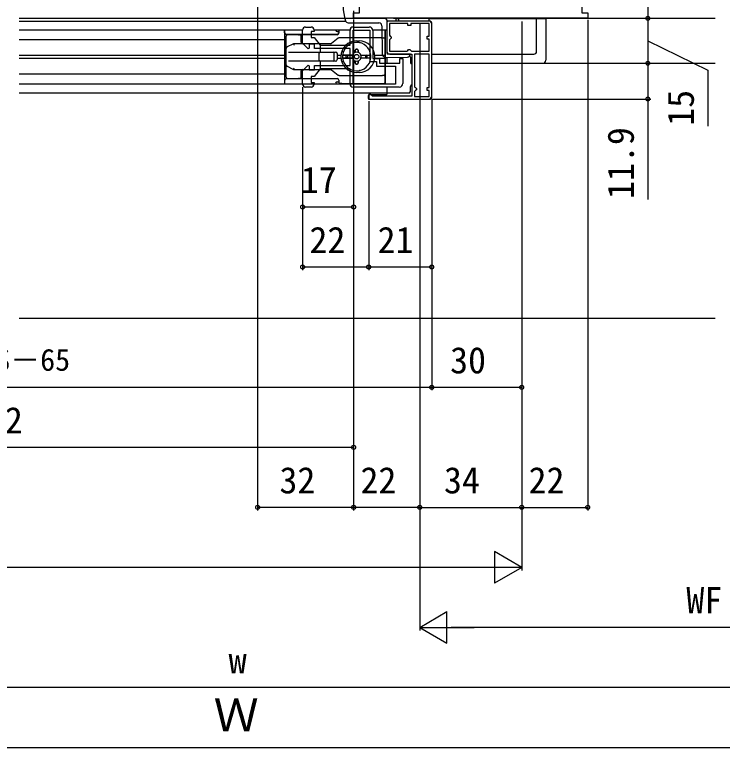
# Model space of a CAD drawing. Units: millimetres, scale not verified. Extents: x -525 to 525, y -783 to 778.
# Drawn here: x -77.6 to 158.2, y 9.3 to 253.5 of the extents above; entities that cross this region are included whole.
import ezdxf
from ezdxf.enums import TextEntityAlignment as Align

# ---------------------------------------------------------------- set-up
doc = ezdxf.new("R2010")
doc.units = ezdxf.units.MM
doc.header["$LTSCALE"] = 4
for name, color, linetype in [('0-2_YKK_11', 7, 'Continuous'), ('0-3_YKK_11E', 7, 'Continuous'), ('0-4_YKK_12', 2, 'Continuous'), ('0-5_YKK_13', 4, 'Continuous'), ('0-7_YKK_D', 6, 'Continuous'), ('0-9_YSS_K', 3, 'Continuous')]:
    doc.layers.add(name, color=color, linetype=linetype)
doc.styles.add('ＭＳ ゴシック', font='')
doc.styles.get('ＭＳ ゴシック').set_extended_font_data('MS Gothic')

msp = doc.modelspace()

# ---------------------------------------------------------------- linework, layer by layer
at = {"layer": '0-2_YKK_11'}
msp.add_line((61.34, 226.4), (61.34, 250.4), dxfattribs=at)
for points in [[(108.04, 262.3), (111.34, 262.3), (111.34, 254.1), (113.34, 254.1), (113.34, 252.3), (74.34, 252.3), (35.34, 252.3), (35.34, 254.1), (37.34, 254.1), (37.34, 262.3), (40.64, 262.3)], [(60.34, 251.4), (46.34, 251.4), (46.34, 241.4)], [(47.34, 240.4), (54.74, 240.4), (54.74, 226.4), (41.54, 226.4), (41.34, 226.6), (41.04, 226.9), (40.34, 226.9), (40.34, 225.4), (60.34, 225.4)]]:
    msp.add_lwpolyline(points, dxfattribs=at)
for points in [[(54.64, 241.3), (60.54, 241.3), (60.54, 245.4), (59.84, 245.4), (59.84, 246.4), (60.54, 246.4), (60.54, 250.6), (54.34, 250.6), (54.34, 249.9), (53.34, 249.9), (53.34, 250.6), (47.24, 250.6), (47.24, 246.7), (47.54, 246.4), (47.84, 246.1), (47.84, 245.7), (47.54, 245.4), (47.24, 245.1), (47.24, 241.3), (53.04, 241.3), (53.34, 241.6), (53.64, 241.9), (54.04, 241.9), (54.34, 241.6)], [(55.64, 240.4), (55.64, 229.5), (55.94, 229.2), (56.24, 228.9), (56.24, 228.5), (55.94, 228.2), (55.64, 227.9), (55.64, 226.2), (60.54, 226.2), (60.54, 228.2), (59.84, 228.2), (59.84, 229.2), (60.54, 229.2), (60.54, 240.4)]]:
    msp.add_lwpolyline(points, close=True, dxfattribs=at)
for centre, start, end in [((60.34, 250.4), 0.00001, 89.99999), ((47.34, 241.4), 180.00001, 269.99999), ((60.34, 226.4), 270.00001, 359.99999)]:
    msp.add_arc(centre, 1, start, end, dxfattribs=at)
at = {"layer": '0-3_YKK_11E'}
for p, q in [((19.34, 249.4), (21.14, 249.4)), ((35.14, 249.4), (40.54, 249.4)), ((21.14, 229.4), (19.34, 229.4)), ((50.54, 229.4), (35.14, 229.4))]:
    msp.add_line(p, q, dxfattribs=at)
for points in [[(18.34, 230.4), (18.34, 234.824), (20.17, 236.654), (20.54, 236.5), (20.54, 235.1), (22.24, 235.1), (22.24, 236.6), (34.14, 236.6), (34.14, 242.2), (22.24, 242.2), (22.24, 243.7), (20.54, 243.7), (20.54, 242.3), (20.17, 242.146), (18.34, 243.976), (18.34, 248.4)], [(22.14, 248.4), (22.14, 247.9), (21.14, 247.9), (21.14, 245.9), (22.14, 245.9), (24.14, 243.3), (34.14, 243.3), (34.14, 248.4)], [(41.74, 248.2), (41.74, 238.9), (43.94, 238.9), (43.94, 237.4), (50.74, 237.4), (50.74, 238.9), (51.74, 238.9), (51.74, 230.6)], [(34.14, 230.4), (34.14, 235.5), (24.14, 235.5), (22.14, 232.9), (21.14, 232.9), (21.14, 230.9), (22.14, 230.9), (22.14, 230.4)]]:
    msp.add_lwpolyline(points, dxfattribs=at)
msp.add_lwpolyline([(35.14, 230.4), (35.14, 248.4), (40.74, 248.4), (40.74, 237.9), (42.94, 237.9), (42.94, 236.4), (49.24, 236.4), (49.24, 230.4)], close=True, dxfattribs=at)
for centre, radius, start, end in [((19.34, 248.4), 1, 90.00001, 179.99999), ((21.14, 248.4), 1, 0.00001, 89.99999), ((35.14, 248.4), 1, 90.00001, 179.99999), ((40.54, 248.2), 1.2, 0.00001, 89.99999), ((19.34, 230.4), 1, 180.00001, 269.99999), ((21.14, 230.4), 1, 270.00001, 359.99999), ((35.14, 230.4), 1, 180.00001, 269.99999), ((50.54, 230.6), 1.2, 270.00001, 359.99999)]:
    msp.add_arc(centre, radius, start, end, dxfattribs=at)
at = {"layer": '0-4_YKK_12'}
for p, q in [((-76.07, 252.3), (35.84, 252.3)), ((48.586, 252.3), (155.847, 252.3)), ((-76.17, 251.4), (32.635, 251.4)), ((18.34, 248.4), (-76.17, 248.4)), ((12.34, 248.4), (12.343, 230.4)), ((34.141, 248.3), (22.139, 248.3)), ((46.34, 248.3), (41.717, 248.3)), ((12.34, 245.15), (-76.17, 245.15)), ((12.34, 239.85), (-76.17, 239.85)), ((46.34, 241.4), (46.34, 240.9)), ((12.34, 238.95), (-76.17, 238.95)), ((46.34, 239.193), (46.34, 237.4)), ((98.343, 237.314), (155.847, 237.308)), ((12.34, 233.65), (-76.17, 233.65)), ((45.843, 230.4), (-76.17, 230.4)), ((46.34, 227.4), (-76.17, 227.4)), ((46.34, 229.267), (46.34, 226.9))]:
    msp.add_line(p, q, dxfattribs=at)
at = {"layer": '0-5_YKK_13'}
for p, q in [((35.34, 254.835), (35.34, 252.3)), ((35.34, 252.3), (45.84, 252.3)), ((46.34, 251.8), (46.34, 240.9)), ((49.34, 252.3), (49.34, 251.4)), ((49.611, 252.268), (50.34, 252.262)), ((52.311, 252.3), (59.34, 252.3)), ((60.34, 252.248), (96.263, 252.248)), ((96.288, 241.342), (96.288, 252.248)), ((96.312, 252.248), (99.069, 252.268)), ((99.34, 252.3), (99.34, 238.313)), ((33.536, 250.816), (35.34, 250.8)), ((35.34, 250.8), (43.749, 250.8)), ((44.749, 249.809), (44.829, 240.68)), ((46.34, 250.9), (46.34, 240.9)), ((60.44, 251.4), (46.84, 251.4)), ((61.44, 226.3), (61.44, 250.4)), ((12.343, 247.433), (12.343, 248.4)), ((30.143, 246.933), (12.843, 246.933)), ((17.006, 246.833), (13.343, 246.833)), ((17.006, 246.833), (17.328, 246.833)), ((17.343, 246.833), (17.328, 246.833)), ((29.929, 246.833), (17.343, 246.833)), ((29.843, 247.933), (30.343, 247.933)), ((30.343, 248.033), (30.343, 247.333)), ((45.843, 248.3), (45.843, 230.4)), ((45.843, 245.283), (45.843, 248.033)), ((12.843, 232.733), (12.843, 246.333)), ((17.843, 244.342), (17.843, 246.333)), ((30.208, 245.678), (27.979, 243.947)), ((44.93, 245.783), (30.515, 245.783)), ((36.343, 244.783), (37.143, 244.783)), ((44.93, 245.783), (45.343, 245.783)), ((45.843, 233.783), (45.843, 245.283)), ((15.075, 243.708), (13.216, 242.778)), ((15.343, 243.842), (15.075, 243.708)), ((15.343, 243.842), (15.461, 243.342)), ((24.249, 243.842), (15.343, 243.842)), ((27.681, 243.842), (24.249, 243.842)), ((24.292, 241.533), (24.292, 243.342)), ((27.843, 243.842), (27.672, 243.842)), ((27.843, 243.842), (27.979, 243.947)), ((35.343, 244.183), (35.374, 244.183)), ((36.543, 242.033), (36.143, 242.033)), ((36.143, 242.033), (36.543, 242.033)), ((37.313, 244.183), (37.343, 244.183)), ((13.624, 241.033), (15.299, 241.033)), ((15.299, 241.033), (24.249, 241.033)), ((23.843, 238.333), (23.843, 240.733)), ((24.249, 241.033), (29.343, 241.033)), ((28.843, 238.333), (28.843, 240.733)), ((29.843, 240.533), (29.843, 238.533)), ((29.843, 240.033), (31.117, 240.033)), ((34.929, 240.033), (31.62, 240.033)), ((31.921, 240.033), (34.929, 240.033)), ((32.843, 239.333), (32.843, 239.733)), ((32.843, 239.333), (32.843, 239.733)), ((33.343, 239.033), (33.343, 240.033)), ((35.843, 241.733), (35.843, 240.948)), ((35.843, 240.948), (35.843, 241.733)), ((36.843, 241.733), (36.843, 240.948)), ((36.843, 240.948), (36.843, 241.733)), ((37.757, 240.033), (41.067, 240.033)), ((37.757, 240.033), (40.765, 240.033)), ((39.343, 239.033), (39.343, 240.033)), ((39.843, 239.333), (39.843, 239.733)), ((39.843, 239.333), (39.843, 239.733)), ((42.369, 240.033), (45.843, 240.033)), ((46.368, 239.194), (53.266, 239.375)), ((54.24, 239.4), (54.24, 237.6)), ((61.44, 240.364), (95.319, 240.364)), ((15.299, 238.033), (13.624, 238.033)), ((24.249, 238.033), (15.299, 238.033)), ((29.343, 238.033), (24.249, 238.033)), ((24.292, 235.737), (24.292, 237.533)), ((29.843, 239.033), (31.117, 239.033)), ((34.929, 239.033), (31.62, 239.033)), ((31.921, 239.033), (34.929, 239.033)), ((35.843, 238.119), (35.843, 237.333)), ((35.843, 237.333), (35.843, 238.119)), ((36.543, 237.033), (36.143, 237.033)), ((36.143, 237.033), (36.543, 237.033)), ((36.843, 238.119), (36.843, 237.333)), ((36.843, 237.333), (36.843, 238.119)), ((41.067, 239.033), (37.757, 239.033)), ((42.369, 239.033), (45.843, 239.033)), ((13.216, 236.301), (12.843, 236.487)), ((13.216, 236.301), (15.075, 235.371)), ((15.075, 235.371), (15.343, 235.237)), ((15.343, 235.237), (15.461, 235.737)), ((15.343, 235.237), (24.249, 235.237)), ((17.843, 232.733), (17.843, 234.737)), ((24.249, 235.237), (27.68, 235.237)), ((27.979, 235.131), (30.208, 233.389)), ((35.374, 234.883), (35.343, 234.883)), ((37.343, 234.883), (37.313, 234.883)), ((30.143, 232.133), (12.843, 232.133)), ((13.343, 232.233), (17.006, 232.233)), ((17.328, 232.233), (17.006, 232.233)), ((17.328, 232.233), (17.343, 232.233)), ((17.343, 232.233), (18.343, 232.233)), ((18.343, 232.233), (29.929, 232.233)), ((30.515, 233.283), (44.93, 233.283)), ((37.143, 234.283), (36.343, 234.283)), ((45.343, 233.283), (44.93, 233.283)), ((12.343, 231.633), (12.343, 230.4)), ((29.843, 231.133), (30.343, 231.133)), ((30.343, 231.733), (30.343, 231.033)), ((31.343, 230.533), (30.843, 230.533)), ((31.343, 230.533), (45.343, 230.533)), ((54.24, 227.9), (54.24, 229.6)), ((46.34, 229.4), (46.34, 226.9)), ((53.74, 227.4), (46.34, 227.4)), ((40.24, 225.6), (40.24, 226.6)), ((40.54, 226.9), (46.34, 226.9)), ((40.54, 225.3), (60.44, 225.3))]:
    msp.add_line(p, q, dxfattribs=at)
for points in [[(49.36, 252.28), (49.34, 252.3), (50.34, 252.3)], [(60.34, 252.3), (89.34, 252.3), (99.34, 252.3), (99.32, 252.28)], [(30.515, 245.783), (30.343, 245.783), (30.208, 245.678)], [(31.921, 240.033), (31.806, 240.033), (31.754, 240.033), (31.708, 240.033), (31.671, 240.033), (31.643, 240.033), (31.627, 240.033), (31.62, 240.033)], [(54.24, 240.374), (54.24, 240.4), (46.84, 240.4)], [(31.62, 239.033), (31.627, 239.033), (31.643, 239.033), (31.671, 239.033), (31.708, 239.033), (31.754, 239.033), (31.806, 239.033), (31.921, 239.033)], [(40.765, 239.033), (40.88, 239.033), (40.932, 239.033), (40.978, 239.033), (41.015, 239.033), (41.044, 239.033), (41.059, 239.033), (41.067, 239.033)], [(61.44, 237.314), (94.34, 237.314), (98.343, 237.314)], [(45.843, 231.033), (45.843, 232.783), (45.843, 233.783)]]:
    msp.add_lwpolyline(points, dxfattribs=at)
msp.add_lwpolyline([(50.341, 251.4), (50.341, 252.32), (60.341, 252.32), (60.341, 251.4)], close=True, dxfattribs=at)
msp.add_circle((36.343, 239.533), 0.75, dxfattribs=at)
for centre, radius, start, end in [((47.465, 256.3), 15.625, 162.21648, 197.85555), ((45.84, 251.8), 0.5, 0, 90), ((49.56, 253.786), 1.519, 262.443, 271.92314), ((52.417, 259.043), 6.795, 269.58856, 270.00109), ((96.263, 259.043), 6.795, 269.99891, 270.41144), ((99.12, 253.786), 1.519, 268.07686, 277.557), ((33.544, 251.816), 1, 197.85555, 269.5), ((43.749, 249.8), 1, 0.5, 90), ((46.84, 250.9), 0.5, 90, 180), ((60.44, 250.4), 1, 0, 90), ((12.843, 247.433), 0.5, 180, 270), ((13.343, 246.333), 0.5, 90, 180), ((17.343, 246.333), 0.5, 0, 90), ((29.843, 248.433), 0.5, 195.47348, 270), ((29.843, 247.333), 0.5, 270, 0), ((30.843, 248.033), 0.5, 147.77756, 180), ((45.343, 248.033), 0.5, 0, 32.22244), ((18.343, 244.342), 0.5, 180, 270), ((30.515, 245.283), 0.5, 90, 127.83789), ((36.343, 239.533), 5.25, 90, 270), ((36.343, 239.533), 4.75, 6.04233, 173.95767), ((37.143, 239.533), 5.25, 270, 90), ((45.343, 245.283), 0.5, 0, 90), ((27.672, 244.342), 0.5, 270, 307.83789), ((35.343, 243.683), 0.5, 90, 120.18877), ((36.143, 241.733), 0.3, 90, 180), ((36.143, 241.733), 0.3, 90, 180), ((36.543, 241.733), 0.3, 360, 90), ((36.543, 241.733), 0.3, 360, 90), ((37.343, 243.683), 0.5, 59.81123, 90), ((24.143, 240.733), 0.3, 90, 180), ((28.543, 240.733), 0.3, 0, 90), ((29.343, 240.533), 0.5, 0, 90), ((32.035, 241.533), 0.5, 155.09894, 248.1159), ((36.343, 239.533), 4.75, 173.95767, 186.04233), ((33.143, 239.733), 0.3, 90, 180), ((33.143, 239.733), 0.3, 90, 180), ((36.343, 239.533), 1.5, 160.52878, 199.47122), ((36.343, 239.533), 1.5, 109.47123, 160.52878), ((36.343, 239.533), 1.5, 70.52877, 109.47123), ((36.343, 239.533), 1.5, 19.47122, 70.52877), ((36.343, 239.533), 1.5, 340.52878, 19.47122), ((39.543, 239.733), 0.3, 0, 90), ((39.543, 239.733), 0.3, 0, 90), ((36.343, 239.533), 4.75, 353.95767, 6.04233), ((46.329, 240.693), 1.5, 180.5, 271.5), ((46.84, 240.9), 0.5, 180, 270), ((53.24, 240.374), 1, 271.5, 0), ((53.74, 239.4), 0.5, 0, 51.37695), ((24.143, 238.333), 0.3, 180, 270), ((28.543, 238.333), 0.3, 270, 0), ((29.343, 238.533), 0.5, 270, 0), ((32.035, 237.533), 0.5, 111.8841, 204.90106), ((36.343, 239.533), 4.75, 186.04233, 353.95767), ((33.143, 239.333), 0.3, 180, 270), ((33.143, 239.333), 0.3, 180, 270), ((36.343, 239.533), 1.5, 199.47122, 250.52877), ((36.343, 239.533), 1.5, 250.52877, 289.47123), ((36.143, 237.333), 0.3, 180, 270), ((36.143, 237.333), 0.3, 180, 270), ((36.543, 237.333), 0.3, 270, 0), ((36.543, 237.333), 0.3, 270, 360), ((36.343, 239.533), 1.5, 289.47123, 340.52878), ((39.543, 239.333), 0.3, 270, 0), ((39.543, 239.333), 0.3, 270, 360), ((54.74, 237.6), 0.5, 180, 270), ((18.343, 234.737), 0.5, 90, 180), ((27.671, 234.737), 0.5, 51.9917, 90), ((35.343, 235.383), 0.5, 239.81123, 270), ((37.343, 235.383), 0.5, 270, 300.18877), ((12.843, 231.633), 0.5, 90, 180), ((13.343, 232.733), 0.5, 180, 270), ((17.343, 232.733), 0.5, 270, 0), ((29.843, 231.733), 0.5, 0, 90), ((30.515, 233.783), 0.5, 231.9917, 270), ((45.343, 233.783), 0.5, 270, 0), ((29.843, 230.633), 0.5, 90, 180), ((29.843, 230.633), 0.5, 180, 207.82627), ((30.843, 231.033), 0.5, 180, 270), ((45.343, 231.033), 0.5, 270, 0), ((54.74, 229.6), 0.5, 90, 180), ((53.74, 227.9), 0.5, 270, 0), ((40.54, 226.6), 0.3, 90, 180), ((40.54, 225.6), 0.3, 180, 270), ((60.44, 226.3), 1, 270, 0)]:
    msp.add_arc(centre, radius, start, end, dxfattribs=at)
for centre, major_axis, ratio, start_param, end_param in [((13.343, 242.283), (0.3, 0.486), 0.822107, 1.3427634, 2.0408951), ((13.478, 242.35), (-0.58, -0.164), 0.822107, 4.9404219, 5.3570207), ((24.249, 243.342), (0, 0.5), 0.087489, 4.712389, 6.2831853), ((24.249, 241.533), (0, -0.5), 0.087489, 6.2831853, 7.8539816), ((59.499, 277.479), (-36.541, 36.874), 0.115523, 3.0276074, 3.2576437), ((24.249, 237.533), (0, 0.5), 0.087489, 4.712389, 6.2831853), ((98.339, 238.317), (-0.527, 0.854), 0.995755, 2.5906804, 4.1576751), ((13.343, 236.796), (-0.3, 0.486), 0.822107, 1.1006975, 1.7988292), ((13.478, 236.729), (-0.58, 0.164), 0.822107, 0.9261646, 1.3427634), ((24.249, 235.737), (0, -0.5), 0.087489, 6.2831853, 7.8539816)]:
    msp.add_ellipse(centre, major_axis=major_axis, ratio=ratio, start_param=start_param, end_param=end_param, dxfattribs=at)
at = {"layer": '0-7_YKK_D'}
for p, q in [((133.34, 367.3), (133.34, 252.296)), ((3.34, 266.3), (3.34, 88.299)), ((35.34, 251.904), (35.34, 108.299)), ((35.34, 251.904), (35.34, 88.299)), ((35.34, 251.904), (35.34, 88.299)), ((35.34, 251.904), (35.34, 188.4)), ((113.34, 251.8), (113.34, 88.299)), ((132.344, 252.296), (132.34, 252.296)), ((133.344, 252.296), (133.341, 237.308)), ((57.34, 250.4), (57.34, 48.299)), ((57.34, 250.4), (57.34, 88.299)), ((57.34, 250.4), (57.34, 88.299)), ((91.34, 251.248), (91.34, 68.299)), ((91.34, 251.248), (91.34, 88.299)), ((91.34, 251.248), (91.34, 88.299)), ((91.34, 251.248), (91.34, 128.3)), ((18.34, 229.4), (18.34, 188.4)), ((18.34, 229.4), (18.34, 168.4)), ((40.34, 224.7), (40.34, 168.4)), ((40.34, 224.7), (40.34, 168.4)), ((61.34, 225.4), (61.34, 128.3)), ((61.34, 225.4), (61.34, 128.3)), ((61.34, 225.4), (61.34, 168.4)), ((61.34, 225.4), (134.34, 225.4)), ((35.34, 189.4), (18.34, 189.4)), ((40.34, 169.4), (18.34, 169.4)), ((61.34, 169.4), (40.34, 169.4)), ((-223.66, 129.3), (61.34, 129.3)), ((61.34, 129.3), (91.34, 129.3)), ((-202.66, 109.299), (35.34, 109.299)), ((35.34, 89.299), (3.34, 89.299)), ((57.34, 89.299), (35.34, 89.299)), ((57.34, 89.299), (91.34, 89.299)), ((91.34, 89.299), (113.34, 89.299)), ((91.34, 69.299), (82.247, 74.549)), ((82.247, 74.549), (82.247, 64.049)), ((80.84, 69.299), (-248.16, 69.299)), ((91.34, 69.299), (73.153, 69.299)), ((91.34, 69.299), (82.247, 64.049)), ((57.34, 49.299), (66.433, 54.549)), ((66.433, 44.049), (66.433, 54.549)), ((57.34, 49.299), (66.433, 44.049)), ((57.34, 49.299), (75.527, 49.299)), ((246.84, 49.299), (67.84, 49.299)), ((216.84, 29.299), (-218.16, 29.299)), ((-248.16, 9.299), (246.84, 9.299))]:
    msp.add_line(p, q, dxfattribs=at)
for points in [[(133.342, 244.802), (153.34, 235.036), (153.337, 216.308)], [(133.34, 237.314), (133.34, 225.4), (133.34, 191.918)]]:
    msp.add_lwpolyline(points, dxfattribs=at)
for centre in [(133.34, 252.296), (133.344, 252.296), (133.34, 237.314), (133.341, 237.308), (133.34, 225.4), (18.34, 189.4), (35.34, 189.4), (18.34, 169.4), (40.34, 169.4), (40.34, 169.4), (61.34, 169.4), (61.34, 129.3), (61.34, 129.3), (91.34, 129.3), (35.34, 109.299), (3.34, 89.299), (35.34, 89.299), (35.34, 89.299), (57.34, 89.299), (57.34, 89.299), (91.34, 89.299), (91.34, 89.299), (113.34, 89.299)]:
    msp.add_circle(centre, 0.637, dxfattribs=at)
at = {"layer": '0-9_YSS_K'}
msp.add_line((155.847, 152.2), (-76.07, 152.2), dxfattribs=at)

# ---------------------------------------------------------------- texts
at = {"layer": '0-7_YKK_D', "style": 'ＭＳ ゴシック'}
for s, rotation, p in [('15', 89.99, (151.337, 216.468)), ('11.9', 90, (131.34, 192.077))]:
    msp.add_text(s, height=8.798, rotation=rotation, dxfattribs=at).set_placement(p, align=Align.BOTTOM_LEFT)
for s, height, p in [('17', 8.798, (17.738, 191.4)), ('22', 8.798, (20.613, 171.4)), ('21', 8.798, (43.306, 171.4)), ('網戸出来幅＝WS－65', 7.331, (-149.086, 132.607)), ('30', 8.798, (67.476, 131.3)), ('WS－112', 8.798, (-116.83, 111.299)), ('32', 8.798, (10.613, 91.299)), ('22', 8.798, (37.613, 91.299)), ('34', 8.798, (65.442, 91.299)), ('22', 8.798, (93.613, 91.299)), ('WF', 8.798, (146.192, 51.299)), ('w', 8.798, (-6.319, 31.299)), ('Ｗ', 11, (-11.313, 11.299))]:
    msp.add_text(s, height=height, dxfattribs=at).set_placement(p, align=Align.BOTTOM_LEFT)

doc.saveas('drawing.dxf')
